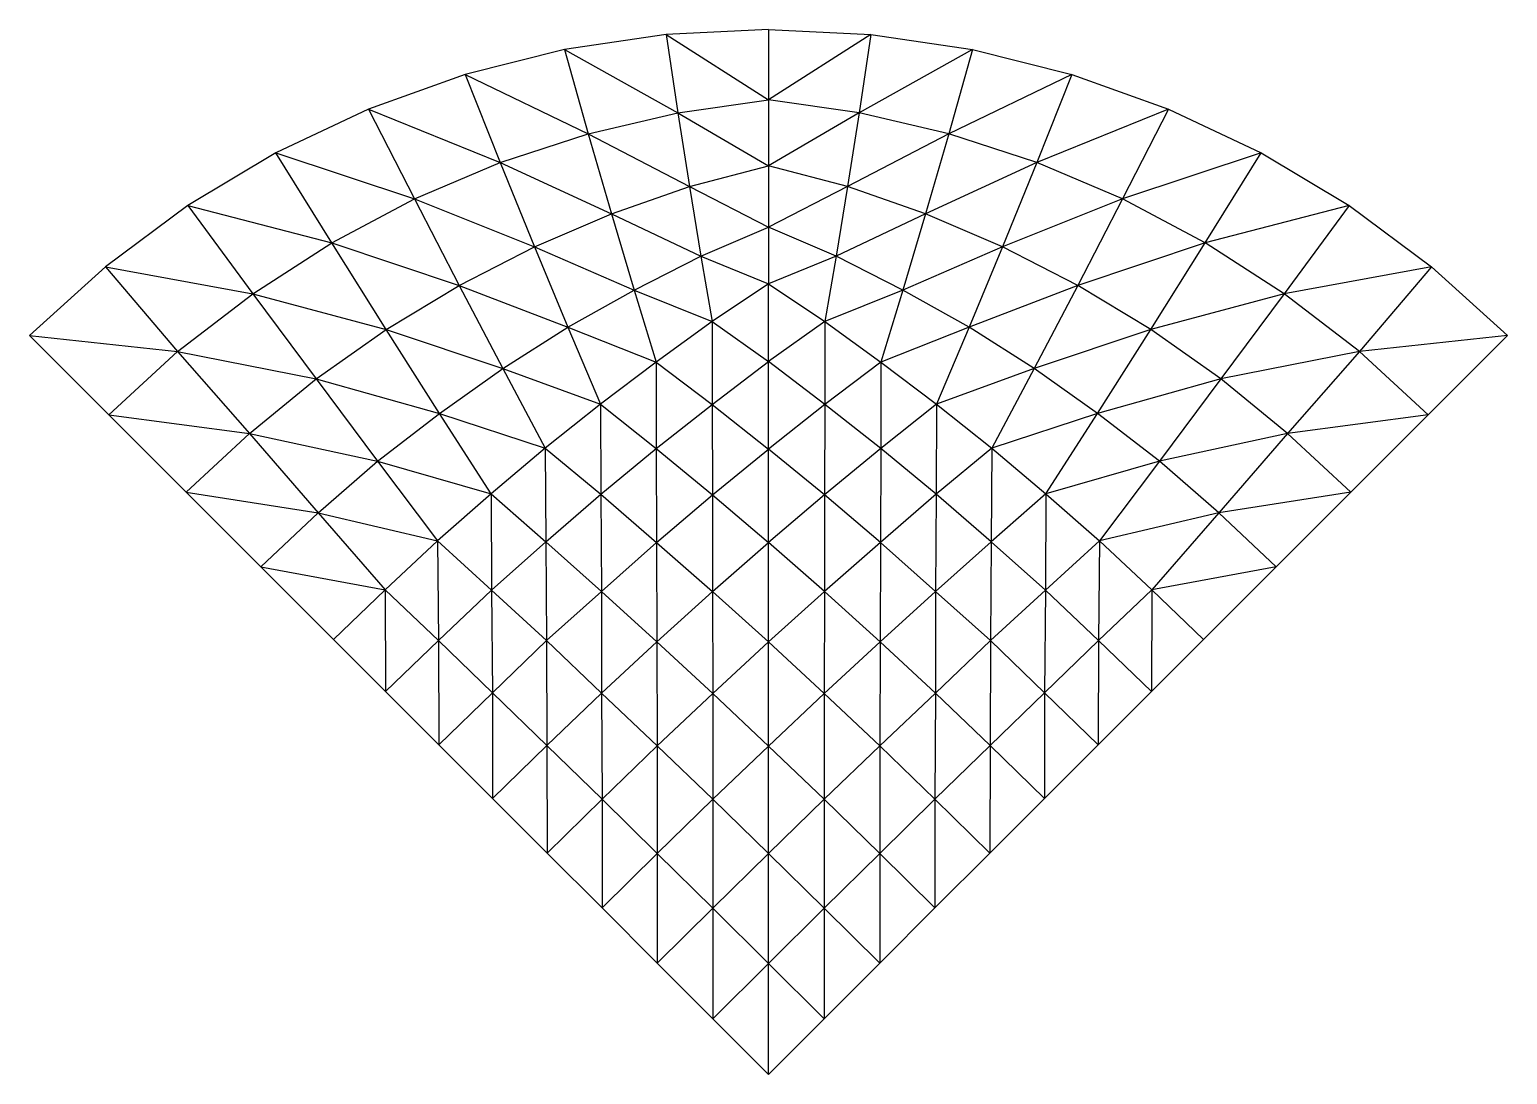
# Model space of a CAD drawing. Extents: x -707 to 707, y 0 to 1000.
import ezdxf

# ---------------------------------------------------------------- set-up
doc = ezdxf.new("R2010")
doc.units = 0
doc.layers.get('0').update_dxf_attribs({"linetype": 'CONTINUOUS'})

msp = doc.modelspace()

# ---------------------------------------------------------------- linework, layer by layer
for p, q in [((-98.0171, 995.1847), (-195.09, 980.7853)), ((0, 1000), (-98.0171, 995.1847)), ((-98.0171, 995.1847), (-86.6154, 920.4281)), ((-98.0171, 995.1847), (0, 932.6475)), ((0, 1000), (0, 932.6475)), ((0, 1000), (98.0171, 995.1847)), ((98.0171, 995.1847), (0, 932.6475)), ((98.0171, 995.1847), (86.6154, 920.4281)), ((98.0171, 995.1847), (195.09, 980.7853)), ((-195.09, 980.7853), (-290.285, 956.9403)), ((-195.09, 980.7853), (-172.414, 900.2926)), ((-195.09, 980.7853), (-86.6154, 920.4281)), ((195.09, 980.7853), (86.6154, 920.4281)), ((195.09, 980.7853), (172.414, 900.2926)), ((195.09, 980.7853), (290.285, 956.9403)), ((-290.285, 956.9403), (-382.683, 923.8795)), ((-290.285, 956.9403), (-256.719, 872.7878)), ((-290.285, 956.9403), (-172.414, 900.2926)), ((290.285, 956.9403), (172.414, 900.2926)), ((290.285, 956.9403), (256.719, 872.7878)), ((290.285, 956.9403), (382.683, 923.8795)), ((-382.683, 923.8795), (-471.397, 881.9213)), ((-382.683, 923.8795), (-338.779, 837.8699)), ((-382.683, 923.8795), (-256.719, 872.7878)), ((-172.414, 900.2926), (-86.6154, 920.4281)), ((-86.6154, 920.4281), (0, 932.6475)), ((-86.6154, 920.4281), (-75.4842, 849.7289)), ((-86.6154, 920.4281), (0, 869.6228)), ((0, 932.6475), (0, 869.6228)), ((86.6154, 920.4281), (0, 932.6475)), ((86.6154, 920.4281), (0, 869.6228)), ((86.6154, 920.4281), (75.4842, 849.7289)), ((172.414, 900.2926), (86.6154, 920.4281)), ((382.683, 923.8795), (256.719, 872.7878)), ((382.683, 923.8795), (338.779, 837.8699)), ((382.683, 923.8795), (471.397, 881.9213)), ((-256.719, 872.7878), (-172.414, 900.2926)), ((-172.414, 900.2926), (-150.279, 823.5868)), ((-172.414, 900.2926), (-75.4842, 849.7289)), ((172.414, 900.2926), (75.4842, 849.7289)), ((172.414, 900.2926), (150.279, 823.5868)), ((256.719, 872.7878), (172.414, 900.2926)), ((-471.397, 881.9213), (-555.57, 831.4696)), ((-417.881, 795.8716), (-471.397, 881.9213)), ((-471.397, 881.9213), (-338.779, 837.8699)), ((471.397, 881.9213), (338.779, 837.8699)), ((417.881, 795.8716), (471.397, 881.9213)), ((471.397, 881.9213), (555.57, 831.4696)), ((-338.779, 837.8699), (-256.719, 872.7878)), ((-256.719, 872.7878), (-223.966, 792.1516)), ((-256.719, 872.7878), (-150.279, 823.5868)), ((-75.4842, 849.7289), (0, 869.6228)), ((0, 869.6228), (0, 810.9261)), ((75.4842, 849.7289), (0, 869.6228)), ((256.719, 872.7878), (150.279, 823.5868)), ((256.719, 872.7878), (223.966, 792.1516)), ((338.779, 837.8699), (256.719, 872.7878)), ((-150.279, 823.5868), (-75.4842, 849.7289)), ((-75.4842, 849.7289), (-64.6235, 783.0871)), ((-75.4842, 849.7289), (0, 810.9261)), ((75.4842, 849.7289), (0, 810.9261)), ((75.4842, 849.7289), (64.6235, 783.0871)), ((150.279, 823.5868), (75.4842, 849.7289)), ((-417.881, 795.8716), (-338.779, 837.8699)), ((-338.779, 837.8699), (-295.957, 755.1062)), ((-338.779, 837.8699), (-223.966, 792.1516)), ((338.779, 837.8699), (223.966, 792.1516)), ((338.779, 837.8699), (295.957, 755.1062)), ((417.881, 795.8716), (338.779, 837.8699)), ((-555.57, 831.4696), (-634.393, 773.0105)), ((-555.57, 831.4696), (-493.435, 747.2022)), ((-555.57, 831.4696), (-417.881, 795.8716)), ((-223.966, 792.1516), (-150.279, 823.5868)), ((-150.279, 823.5868), (-128.685, 750.6679)), ((-150.279, 823.5868), (-64.6235, 783.0871)), ((150.279, 823.5868), (64.6235, 783.0871)), ((150.279, 823.5868), (128.685, 750.6679)), ((223.966, 792.1516), (150.279, 823.5868)), ((555.57, 831.4696), (417.881, 795.8716)), ((555.57, 831.4696), (493.435, 747.2022)), ((555.57, 831.4696), (634.393, 773.0105)), ((-64.6235, 783.0871), (0, 810.9261)), ((0, 810.9261), (0, 756.5573)), ((64.6235, 783.0871), (0, 810.9261)), ((-493.435, 747.2022), (-417.881, 795.8716)), ((-365.718, 712.7974), (-417.881, 795.8716)), ((-417.881, 795.8716), (-295.957, 755.1062)), ((-295.957, 755.1062), (-223.966, 792.1516)), ((-223.966, 792.1516), (-192.023, 715.032)), ((-223.966, 792.1516), (-128.685, 750.6679)), ((223.966, 792.1516), (128.685, 750.6679)), ((223.966, 792.1516), (192.023, 715.032)), ((295.957, 755.1062), (223.966, 792.1516)), ((417.881, 795.8716), (295.957, 755.1062)), ((365.718, 712.7974), (417.881, 795.8716)), ((493.435, 747.2022), (417.881, 795.8716)), ((-128.685, 750.6679), (-64.6235, 783.0871)), ((-64.6235, 783.0871), (-54.0333, 720.5027)), ((-64.6235, 783.0871), (0, 756.5573)), ((64.6235, 783.0871), (0, 756.5573)), ((64.6235, 783.0871), (54.0333, 720.5027)), ((128.685, 750.6679), (64.6235, 783.0871)), ((-634.393, 773.0105), (-707.107, 707.107)), ((-634.393, 773.0105), (-565.632, 692.0362)), ((-634.393, 773.0105), (-493.435, 747.2022)), ((634.393, 773.0105), (493.435, 747.2022)), ((634.393, 773.0105), (565.632, 692.0362)), ((634.393, 773.0105), (707.107, 707.107)), ((-365.718, 712.7974), (-295.957, 755.1062)), ((-295.957, 755.1062), (-254.216, 675.5885)), ((-295.957, 755.1062), (-192.023, 715.032)), ((-192.023, 715.032), (-128.685, 750.6679)), ((-128.685, 750.6679), (-107.632, 681.536)), ((-128.685, 750.6679), (-54.0333, 720.5027)), ((0, 756.5573), (-54.0333, 720.5027)), ((0, 682.2007), (0, 756.5573)), ((0, 756.5573), (54.0333, 720.5027)), ((128.685, 750.6679), (54.0333, 720.5027)), ((128.685, 750.6679), (107.632, 681.536)), ((192.023, 715.032), (128.685, 750.6679)), ((295.957, 755.1062), (192.023, 715.032)), ((295.957, 755.1062), (254.216, 675.5885)), ((365.718, 712.7974), (295.957, 755.1062)), ((-565.632, 692.0362), (-493.435, 747.2022)), ((-493.435, 747.2022), (-432.923, 665.6398)), ((-493.435, 747.2022), (-365.718, 712.7974)), ((493.435, 747.2022), (365.718, 712.7974)), ((493.435, 747.2022), (432.923, 665.6398)), ((565.632, 692.0362), (493.435, 747.2022)), ((-631.154, 631.1542), (-707.107, 707.107)), ((-707.107, 707.107), (-565.632, 692.0362)), ((-432.923, 665.6398), (-365.718, 712.7974)), ((-314.907, 632.6986), (-365.718, 712.7974)), ((-365.718, 712.7974), (-254.216, 675.5885)), ((-254.216, 675.5885), (-192.023, 715.032)), ((-192.023, 715.032), (-160.893, 641.4286)), ((-192.023, 715.032), (-107.632, 681.536)), ((-54.0333, 720.5027), (-107.632, 681.536)), ((-54.0333, 720.5027), (-53.8081, 641.1959)), ((-54.0333, 720.5027), (0, 682.2007)), ((54.0333, 720.5027), (0, 682.2007)), ((54.0333, 720.5027), (53.8081, 641.1959)), ((54.0333, 720.5027), (107.632, 681.536)), ((192.023, 715.032), (107.632, 681.536)), ((192.023, 715.032), (160.893, 641.4286)), ((254.216, 675.5885), (192.023, 715.032)), ((365.718, 712.7974), (254.216, 675.5885)), ((314.907, 632.6986), (365.718, 712.7974)), ((432.923, 665.6398), (365.718, 712.7974)), ((707.107, 707.107), (565.632, 692.0362)), ((631.154, 631.1542), (707.107, 707.107)), ((-631.154, 631.1542), (-565.632, 692.0362)), ((-565.632, 692.0362), (-496.764, 613.4963)), ((-565.632, 692.0362), (-432.923, 665.6398)), ((-107.632, 681.536), (-160.893, 641.4286)), ((-107.632, 681.536), (-107.37, 599.1428)), ((-107.632, 681.536), (-53.8081, 641.1959)), ((-53.8081, 641.1959), (0, 682.2007)), ((0, 598.3619), (0, 682.2007)), ((53.8081, 641.1959), (0, 682.2007)), ((107.632, 681.536), (53.8081, 641.1959)), ((107.632, 681.536), (107.37, 599.1428)), ((107.632, 681.536), (160.893, 641.4286)), ((565.632, 692.0362), (432.923, 665.6398)), ((565.632, 692.0362), (496.764, 613.4963)), ((631.154, 631.1542), (565.632, 692.0362)), ((-496.764, 613.4963), (-432.923, 665.6398)), ((-432.923, 665.6398), (-374.034, 586.7823)), ((-432.923, 665.6398), (-314.907, 632.6986)), ((-314.907, 632.6986), (-254.216, 675.5885)), ((-254.216, 675.5885), (-213.558, 599.3167)), ((-254.216, 675.5885), (-160.893, 641.4286)), ((254.216, 675.5885), (160.893, 641.4286)), ((254.216, 675.5885), (213.558, 599.3167)), ((314.907, 632.6986), (254.216, 675.5885)), ((432.923, 665.6398), (314.907, 632.6986)), ((432.923, 665.6398), (374.034, 586.7823)), ((496.764, 613.4963), (432.923, 665.6398)), ((-160.893, 641.4286), (-213.558, 599.3167)), ((-160.893, 641.4286), (-160.5, 555.2476)), ((-160.893, 641.4286), (-107.37, 599.1428)), ((-107.37, 599.1428), (-53.8081, 641.1959)), ((-53.8081, 641.1959), (-53.6545, 554.5723)), ((-53.8081, 641.1959), (0, 598.3619)), ((53.8081, 641.1959), (0, 598.3619)), ((53.8081, 641.1959), (53.6545, 554.5723)), ((107.37, 599.1428), (53.8081, 641.1959)), ((160.893, 641.4286), (107.37, 599.1428)), ((160.893, 641.4286), (160.5, 555.2476)), ((160.893, 641.4286), (213.558, 599.3167)), ((-557.366, 557.3656), (-631.154, 631.1542)), ((-631.154, 631.1542), (-496.764, 613.4963)), ((-374.034, 586.7823), (-314.907, 632.6986)), ((-265.45, 555.5752), (-314.907, 632.6986)), ((-314.907, 632.6986), (-213.558, 599.3167)), ((314.907, 632.6986), (213.558, 599.3167)), ((265.45, 555.5752), (314.907, 632.6986)), ((374.034, 586.7823), (314.907, 632.6986)), ((631.154, 631.1542), (496.764, 613.4963)), ((557.366, 557.3656), (631.154, 631.1542)), ((-557.366, 557.3656), (-496.764, 613.4963)), ((-496.764, 613.4963), (-430.79, 537.3909)), ((-496.764, 613.4963), (-374.034, 586.7823)), ((496.764, 613.4963), (374.034, 586.7823)), ((496.764, 613.4963), (430.79, 537.3909)), ((557.366, 557.3656), (496.764, 613.4963)), ((-213.558, 599.3167), (-265.45, 555.5752)), ((-213.558, 599.3167), (-213.005, 509.8731)), ((-213.558, 599.3167), (-160.5, 555.2476)), ((-160.5, 555.2476), (-107.37, 599.1428)), ((-107.37, 599.1428), (-107.039, 509.103)), ((-107.37, 599.1428), (-53.6545, 554.5723)), ((-53.6545, 554.5723), (0, 598.3619)), ((0, 509.1385), (0, 598.3619)), ((53.6545, 554.5723), (0, 598.3619)), ((107.37, 599.1428), (53.6545, 554.5723)), ((107.37, 599.1428), (107.039, 509.103)), ((160.5, 555.2476), (107.37, 599.1428)), ((213.558, 599.3167), (160.5, 555.2476)), ((213.558, 599.3167), (213.005, 509.8731)), ((213.558, 599.3167), (265.45, 555.5752)), ((-430.79, 537.3909), (-374.034, 586.7823)), ((-374.034, 586.7823), (-316.767, 510.6298)), ((-374.034, 586.7823), (-265.45, 555.5752)), ((374.034, 586.7823), (265.45, 555.5752)), ((374.034, 586.7823), (316.767, 510.6298)), ((430.79, 537.3909), (374.034, 586.7823)), ((-485.741, 485.741), (-557.366, 557.3656)), ((-557.366, 557.3656), (-430.79, 537.3909)), ((-265.45, 555.5752), (-316.767, 510.6298)), ((-265.45, 555.5752), (-265.048, 463.4057)), ((-265.45, 555.5752), (-213.005, 509.8731)), ((-213.005, 509.8731), (-160.5, 555.2476)), ((-160.5, 555.2476), (-159.95, 462.3046)), ((-160.5, 555.2476), (-107.039, 509.103)), ((-107.039, 509.103), (-53.6545, 554.5723)), ((-53.6545, 554.5723), (-53.5469, 462.1875)), ((-53.6545, 554.5723), (0, 509.1385)), ((53.6545, 554.5723), (0, 509.1385)), ((53.6545, 554.5723), (53.5469, 462.1875)), ((107.039, 509.103), (53.6545, 554.5723)), ((160.5, 555.2476), (107.039, 509.103)), ((160.5, 555.2476), (159.95, 462.3046)), ((213.005, 509.8731), (160.5, 555.2476)), ((265.45, 555.5752), (213.005, 509.8731)), ((265.45, 555.5752), (265.048, 463.4057)), ((265.45, 555.5752), (316.767, 510.6298)), ((557.366, 557.3656), (430.79, 537.3909)), ((485.741, 485.741), (557.366, 557.3656)), ((-485.741, 485.741), (-430.79, 537.3909)), ((-430.79, 537.3909), (-366.709, 463.72)), ((-430.79, 537.3909), (-316.767, 510.6298)), ((430.79, 537.3909), (316.767, 510.6298)), ((430.79, 537.3909), (366.709, 463.72)), ((485.741, 485.741), (430.79, 537.3909)), ((-316.767, 510.6298), (-366.709, 463.72)), ((-316.767, 510.6298), (-315.925, 415.1827)), ((-316.767, 510.6298), (-265.048, 463.4057)), ((-265.048, 463.4057), (-213.005, 509.8731)), ((-213.005, 509.8731), (-212.509, 415.1918)), ((-213.005, 509.8731), (-159.95, 462.3046)), ((-53.5469, 462.1875), (0, 509.1385)), ((0, 413.9173), (0, 509.1385)), ((53.5469, 462.1875), (0, 509.1385)), ((213.005, 509.8731), (159.95, 462.3046)), ((213.005, 509.8731), (212.509, 415.1918)), ((265.048, 463.4057), (213.005, 509.8731)), ((316.767, 510.6298), (265.048, 463.4057)), ((316.767, 510.6298), (315.925, 415.1827)), ((316.767, 510.6298), (366.709, 463.72)), ((-159.95, 462.3046), (-107.039, 509.103)), ((-107.039, 509.103), (-106.77, 414.0578)), ((-107.039, 509.103), (-53.5469, 462.1875)), ((107.039, 509.103), (53.5469, 462.1875)), ((107.039, 509.103), (106.77, 414.0578)), ((159.95, 462.3046), (107.039, 509.103)), ((-416.28, 416.28), (-485.741, 485.741)), ((-485.741, 485.741), (-366.709, 463.72)), ((485.741, 485.741), (366.709, 463.72)), ((416.28, 416.28), (485.741, 485.741)), ((-366.709, 463.72), (-416.28, 416.28)), ((-366.709, 463.72), (-366.486, 366.486)), ((-366.709, 463.72), (-315.925, 415.1827)), ((-315.925, 415.1827), (-265.048, 463.4057)), ((-265.048, 463.4057), (-264.11, 365.1974)), ((-265.048, 463.4057), (-212.509, 415.1918)), ((-212.509, 415.1918), (-159.95, 462.3046)), ((-159.95, 462.3046), (-159.754, 365.0572)), ((-159.95, 462.3046), (-106.77, 414.0578)), ((-106.77, 414.0578), (-53.5469, 462.1875)), ((-53.5469, 462.1875), (-53.3733, 364.6187)), ((-53.5469, 462.1875), (0, 413.9173)), ((53.5469, 462.1875), (0, 413.9173)), ((53.5469, 462.1875), (53.3733, 364.6187)), ((106.77, 414.0578), (53.5469, 462.1875)), ((159.95, 462.3046), (106.77, 414.0578)), ((159.95, 462.3046), (159.754, 365.0572)), ((212.509, 415.1918), (159.95, 462.3046)), ((265.048, 463.4057), (212.509, 415.1918)), ((265.048, 463.4057), (264.11, 365.1974)), ((315.925, 415.1827), (265.048, 463.4057)), ((366.709, 463.72), (315.925, 415.1827)), ((366.709, 463.72), (366.486, 366.486)), ((366.709, 463.72), (416.28, 416.28)), ((-416.28, 416.28), (-366.486, 366.486)), ((-366.486, 366.486), (-315.925, 415.1827)), ((-315.925, 415.1827), (-315.453, 315.453)), ((-315.925, 415.1827), (-264.11, 365.1974)), ((-264.11, 365.1974), (-212.509, 415.1918)), ((-212.509, 415.1918), (-211.987, 314.7186)), ((-212.509, 415.1918), (-159.754, 365.0572)), ((-159.754, 365.0572), (-106.77, 414.0578)), ((-106.77, 414.0578), (-106.618, 314.5602)), ((-106.77, 414.0578), (-53.3733, 364.6187)), ((-53.3733, 364.6187), (0, 413.9173)), ((0, 314.3014), (0, 413.9173)), ((53.3733, 364.6187), (0, 413.9173)), ((106.77, 414.0578), (53.3733, 364.6187)), ((106.77, 414.0578), (106.618, 314.5602)), ((159.754, 365.0572), (106.77, 414.0578)), ((212.509, 415.1918), (159.754, 365.0572)), ((212.509, 415.1918), (211.987, 314.7186)), ((264.11, 365.1974), (212.509, 415.1918)), ((315.925, 415.1827), (264.11, 365.1974)), ((315.925, 415.1827), (315.453, 315.453)), ((366.486, 366.486), (315.925, 415.1827)), ((416.28, 416.28), (366.486, 366.486)), ((-366.486, 366.486), (-315.453, 315.453)), ((-315.453, 315.453), (-264.11, 365.1974)), ((-264.11, 365.1974), (-264.019, 264.019)), ((-264.11, 365.1974), (-211.987, 314.7186)), ((-211.987, 314.7186), (-159.754, 365.0572)), ((-159.754, 365.0572), (-159.322, 263.3725)), ((-159.754, 365.0572), (-106.618, 314.5602)), ((-106.618, 314.5602), (-53.3733, 364.6187)), ((-53.3733, 364.6187), (-53.356, 263.3353)), ((-53.3733, 364.6187), (0, 314.3014)), ((53.3733, 364.6187), (0, 314.3014)), ((53.3733, 364.6187), (53.356, 263.3353)), ((106.618, 314.5602), (53.3733, 364.6187)), ((159.754, 365.0572), (106.618, 314.5602)), ((159.754, 365.0572), (159.322, 263.3725)), ((211.987, 314.7186), (159.754, 365.0572)), ((264.11, 365.1974), (211.987, 314.7186)), ((264.11, 365.1974), (264.019, 264.019)), ((315.453, 315.453), (264.11, 365.1974)), ((366.486, 366.486), (315.453, 315.453)), ((-315.453, 315.453), (-264.019, 264.019)), ((-264.019, 264.019), (-211.987, 314.7186)), ((-211.987, 314.7186), (-211.88, 211.88)), ((-211.987, 314.7186), (-159.322, 263.3725)), ((-159.322, 263.3725), (-106.618, 314.5602)), ((-106.618, 314.5602), (-106.38, 211.4487)), ((-106.618, 314.5602), (-53.356, 263.3353)), ((-53.356, 263.3353), (0, 314.3014)), ((0, 211.5725), (0, 314.3014)), ((53.356, 263.3353), (0, 314.3014)), ((106.618, 314.5602), (53.356, 263.3353)), ((106.618, 314.5602), (106.38, 211.4487)), ((159.322, 263.3725), (106.618, 314.5602)), ((211.987, 314.7186), (159.322, 263.3725)), ((211.987, 314.7186), (211.88, 211.88)), ((264.019, 264.019), (211.987, 314.7186)), ((315.453, 315.453), (264.019, 264.019)), ((-264.019, 264.019), (-211.88, 211.88)), ((-211.88, 211.88), (-159.322, 263.3725)), ((-159.322, 263.3725), (-159.314, 159.314)), ((-159.322, 263.3725), (-106.38, 211.4487)), ((-106.38, 211.4487), (-53.356, 263.3353)), ((-53.356, 263.3353), (-53.2325, 159.0981)), ((-53.356, 263.3353), (0, 211.5725)), ((53.356, 263.3353), (0, 211.5725)), ((53.356, 263.3353), (53.2325, 159.0981)), ((106.38, 211.4487), (53.356, 263.3353)), ((159.322, 263.3725), (106.38, 211.4487)), ((159.322, 263.3725), (159.314, 159.314)), ((211.88, 211.88), (159.322, 263.3725)), ((264.019, 264.019), (211.88, 211.88)), ((-211.88, 211.88), (-159.314, 159.314)), ((-159.314, 159.314), (-106.38, 211.4487)), ((-106.38, 211.4487), (-106.432, 106.432)), ((-106.38, 211.4487), (-53.2325, 159.0981)), ((-53.2325, 159.0981), (0, 211.5725)), ((0, 106.2446), (0, 211.5725)), ((53.2325, 159.0981), (0, 211.5725)), ((106.38, 211.4487), (53.2325, 159.0981)), ((159.314, 159.314), (106.38, 211.4487)), ((106.38, 211.4487), (106.432, 106.432)), ((211.88, 211.88), (159.314, 159.314)), ((-159.314, 159.314), (-106.432, 106.432)), ((-106.432, 106.432), (-53.2325, 159.0981)), ((-53.2325, 159.0981), (-53.2555, 53.2555)), ((-53.2325, 159.0981), (0, 106.2446)), ((53.2325, 159.0981), (0, 106.2446)), ((106.432, 106.432), (53.2325, 159.0981)), ((53.2325, 159.0981), (53.2555, 53.2555)), ((159.314, 159.314), (106.432, 106.432)), ((-106.432, 106.432), (-53.2555, 53.2555)), ((-53.2555, 53.2555), (0, 106.2446)), ((0, 0), (0, 106.2446)), ((53.2555, 53.2555), (0, 106.2446)), ((106.432, 106.432), (53.2555, 53.2555)), ((-53.2555, 53.2555), (0, 0)), ((53.2555, 53.2555), (0, 0))]:
    msp.add_line(p, q)

doc.saveas('drawing.dxf')
